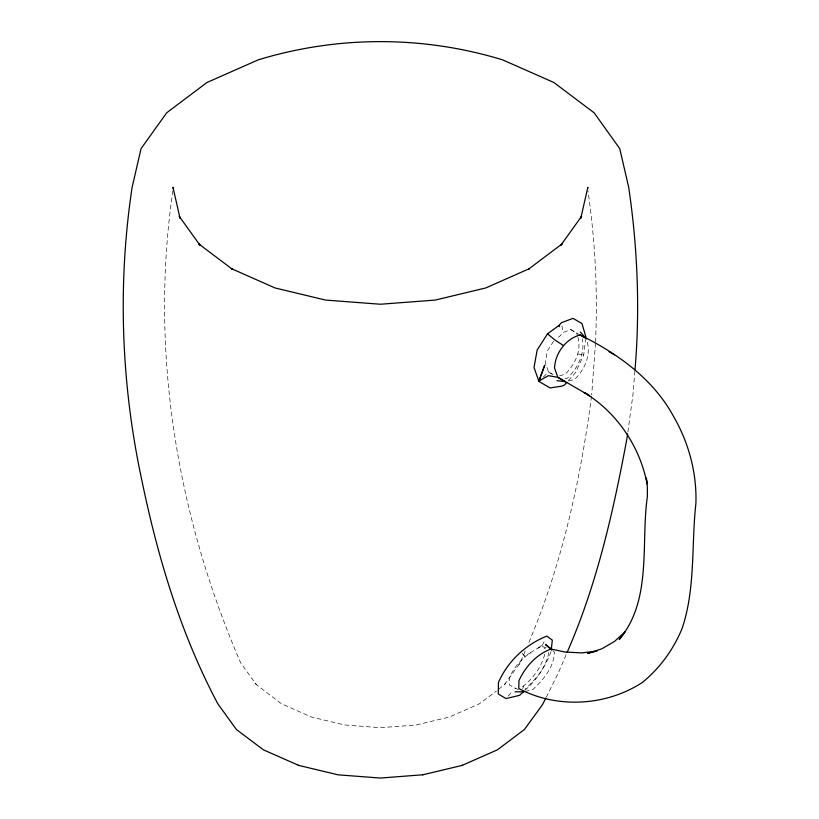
<?xml version="1.0" encoding="UTF-8"?>
<svg xmlns="http://www.w3.org/2000/svg" width="819" height="819" viewBox="0 0 819 819"><rect width="100%" height="100%" fill="white"/><g stroke="black" fill="none" stroke-linecap="round" stroke-linejoin="round"><path stroke-width="0.61" stroke-dasharray="4.09 3.07" d="M595.495 343.263L591.687 394.942M595.526 341.994C597.829 291.503 595.259 240.806 587.919 190.796M634.909 370.997L632.923 394.942L627.794 432.596M548.812 652.446C546.263 667.116 535.841 679.463 525.01 689.209M544.696 654.34C541.513 667.035 532.985 678.623 522.686 686.537L522.522 687.11L523.75 686.046M559.5 375.88L565.12 374.201C574.733 365.151 581.705 350.706 577.968 337.5M568.406 380.6L575.634 372.44L583.722 354.924L585.605 339.414M172.901 190.796C149.601 348.955 176.382 512.786 239.076 659.121L240.714 662.888L256.245 684.541L281.316 703.695L311.302 717.004L344.635 724.979L380.405 727.712L416.175 724.979L449.508 717.004L479.504 703.695L496.416 691.011M591.523 396.201C580.425 480.825 561.67 565.253 528.224 644.031M525.235 650.992L520.106 662.888L504.576 684.541L497.389 690.274M566.103 654.739L558.169 673.218L546.406 696.938M522.645 688.523L523.669 686.24M551.074 651.607C545.515 666.226 536.906 679.852 525.061 690.192M518.386 689.711L509.572 685.145L509.756 677.252C515.714 663.042 528.204 652.6 541.85 646.273L545.28 639.25M553.603 341.195L547.338 351.023L545.249 362.633L548.525 371.949L553.142 374.641M504.576 684.541L505.661 683.026M518.898 664.578L520.106 662.888M579.995 334.93L570.72 329.576L563.022 332.494L559.807 336.189L556.091 338.871M508.241 696.007L512.029 691.748M543.325 377.088L548.525 371.949L553.685 374.928M538.247 647.942L542.731 644.533M577.835 353.962L582.974 354.801L583.845 354.166M522.082 653.296L524.088 655.824L530.61 652.968M514.936 688.451L515.745 688.195M525.255 691.502L532.964 689.403C543.509 679.709 553.941 667.137 554.443 652.2L551.893 649.825M568.806 380.937L574.406 379.555C585.309 369.471 592.127 352.723 585.954 338.401M564.977 378.798L567.26 378.276C577.743 368.407 585.288 353.184 582.278 338.708M582.974 354.801L583.722 354.924M546.089 647.809L541.85 646.273L545.28 648.873M570.72 329.576L576.668 333.036L577.651 336.384M524.088 655.824L524.836 656.756M255.159 683.026L256.245 684.541M561.967 325.86L563.022 332.494"/><path stroke-width="1.23" d="M635.012 369.738C640.12 309.019 637.591 247.717 628.716 187.459L619.758 148.638L594.113 112.787L553.849 82.494L502.61 59.859C422.973 35.545 337.848 35.545 258.21 59.859L206.972 82.494L166.697 112.787L141.052 148.638L132.094 187.459C117.445 284.531 121.161 384.121 141.789 480.047C157.75 557.37 180.641 633.742 217.772 703.716L236.374 729.483L263.442 749.846L298.761 765.417M551.32 649.303L552.303 640.12L546.816 636.087C525.593 644.584 507.637 661.404 498.443 682.483L498.269 694L505.978 698.566L519.594 695.351L523.269 691.901M587.704 188.421L587.847 187.316L580.773 218.304L581.582 216.308L560.78 245.311L562.1 243.898L528.757 268.99L529.453 268.612L485.8 287.95L435.247 300.071L380.405 304.238L325.563 300.071L275.01 287.95L231.357 268.612L232.053 268.99L198.71 243.898L200.031 245.311L179.228 216.308L180.037 218.304L172.973 187.316L173.116 188.421M627.62 433.855L627.108 437.622C613.503 510.739 597.133 584.07 567.096 652.426M551.73 649.866L545.382 644.41L551.033 649.037L564.69 651.975L581.47 652.917L597.205 651.023L587.663 653.429L601.811 648.802L614.424 641.492L625.286 631.623L619.205 639.547C652.446 599.958 640.622 543.581 647.379 496.468L647.379 487.182L646.334 478.009L647.061 483.875C639.987 446.631 616.84 412.336 584.336 392.629L589.639 395.731L557.811 377.313L548.443 375.665L538.779 380.999L544.758 365.182L539.076 380.896L539.854 380.518L538.912 381.429L550.102 387.94L561.895 386.107L564.383 385.135L566.799 382.412M545.843 698.064L542.495 704.657L524.447 729.483L497.368 749.846L462.059 765.417M585.902 336.947L581.992 323.556L573.065 318.356L561.424 322.686L559.193 325.327L547.491 333.824L537.151 350.041L534.019 367.465L538.779 380.999M551.033 649.037C536.465 654.289 525.348 666.758 518.97 680.609L518.785 688.492C556.838 708.926 606.418 706.07 642.454 682.381C659.971 668.12 673.587 649.252 682.135 628.368C695.689 588.144 691.256 544.799 695.915 503.194C696.856 473.003 688.789 442.864 673.72 416.738C653.378 379.054 617.649 353.47 579.995 334.93C565.622 338.953 555.2 353.245 554.535 367.997L557.811 377.313L565.448 381.756L556.971 380.62M298.208 765.284L338.145 774.835L380.405 778.05L422.962 774.764M422.676 774.835L462.612 765.284M514.997 691.82L524.15 691.799M609.111 351.74L614.414 354.842M579.995 334.93L585.954 338.401L580.323 332.012M563.513 345.577L554.862 339.957L547.491 333.824M549.324 647.522L551.883 649.856M559.193 325.327L559.305 326.668"/></g></svg>
